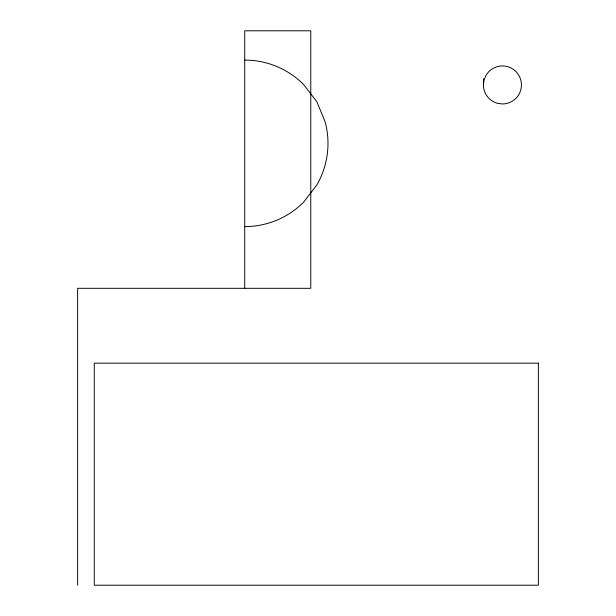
<?xml version="1.0" encoding="UTF-8"?>
<svg xmlns="http://www.w3.org/2000/svg" width="616" height="616" viewBox="0 0 616 616"><rect width="100%" height="100%" fill="white"/><g stroke="black" fill="none" stroke-linecap="round" stroke-linejoin="round"><path stroke-width="0.92" d="M483.414 84.954L484.06 80.034L485.962 75.445A19.011 19.011 0 0 1 518.895 75.445A19.011 19.011 0 0 1 502.425 103.965L497.505 103.319A19.011 19.011 0 0 1 483.414 84.954L483.414 78.625M244.714 288.319L244.714 30.8L310.772 30.8L310.772 288.319L77.624 288.319L77.624 585.2M244.714 226.611A83.26 83.26 0 0 0 303.596 202.225L316.824 184.985A83.26 83.26 0 0 0 325.14 121.799L316.824 101.717L303.596 84.477A83.26 83.26 0 0 0 244.714 60.091M538.376 363.155L94.279 363.155L94.279 585.2L538.376 585.2L538.376 363.155"/></g></svg>
